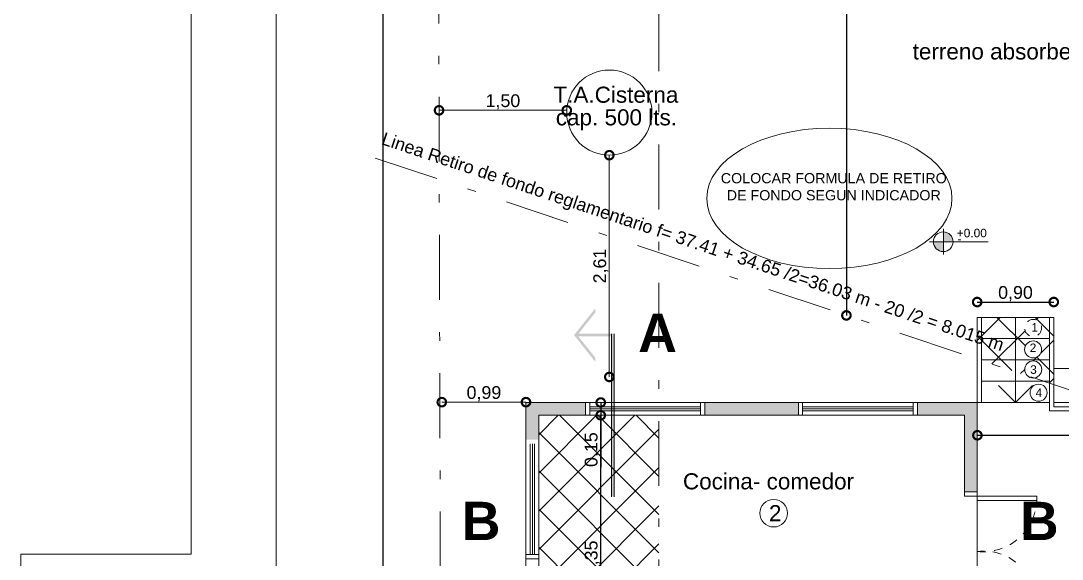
# Model space of a CAD drawing. Header units: millimetres. Extents: x 1162.4 to 1260.5, y 447.7 to 509.9.
# Drawn here: x 1162.46 to 1174.69, y 478.75 to 485.07 of the extents above; entities that cross this region are included whole.
import ezdxf

# ---------------------------------------------------------------- set-up
doc = ezdxf.new("R2010")
doc.units = ezdxf.units.MM
for name, pattern in [('DOT', [4, 2, -2]), ('JIS_02_0.7', [1.35, 0.75, -0.6]), ('TRAZO_Y_PUNTOX2', [50.8, 25.4, -12.7, 0, -12.7])]:
    doc.linetypes.add(name, pattern=pattern)
for name, color, linetype, lineweight in [('0-MAMPOSTERIA- 9', 7, 'Continuous', 5), ('cotas', 9, 'Continuous', 15), ('DT', 2, 'Continuous', 25), ('observ.', 7, 'Continuous', 5), ('Recuadro', 3, 'Continuous', 80)]:
    doc.layers.add(name, color=color, linetype=linetype, lineweight=lineweight)
doc.layers.add('cortes', color=7, linetype='Continuous')
doc.layers.add('eje medianero', color=3, linetype='Continuous')
doc.styles.add('ARIAL', font='arial.ttf', dxfattribs={"height": 0.11})
doc.styles.get("Standard").update_dxf_attribs({"font": 'arial.ttf'})
doc.styles.add('style1', font='arial.ttf')
doc.styles.add('style2', font='')
doc.styles.get('style2').set_extended_font_data('Arial', bold=True)
doc.dimstyles.new('cota 1', dxfattribs={"dimtxt": 0.15, "dimasz": 0.2, "dimexe": 0.08, "dimexo": 0.3, "dimgap": 0.009, "dimtad": 1, "dimzin": 1, "dimtxsty": 'Standard', "dimblk": 'DOTSMALL', "dimcen": 0.15, "dimse1": 1, "dimse2": 1, "dimclrd": 256, "dimadec": 0, "dimazin": 0, "dimtfac": 1, "dimtmove": 0, "dimatfit": 3, "dimfxl": 1.25, "dimlwd": -1, "dimlwe": -1, "dimarcsym": 0})

# ---------------------------------------------------------------- blocks, each defined once
blk = doc.blocks.new('_DOTSMALL')
at = {"color": 0, "linetype": 'ByBlock', "const_width": 0.5}
blk.add_lwpolyline([(-0.0625, 0, 1), (0.0625, 0, 1)], format="xyb", close=True, dxfattribs=at)
blk = doc.blocks.new('*D282')
at = {"layer": 'cortes'}
blk.add_line((1169.271, 477.086), (1169.271, 480.436), dxfattribs=at)
at = {"layer": 'Defpoints', "color": 0}
for p in [(1169.143, 480.436), (1169.271, 480.436), (1169.271, 477.086)]:
    blk.add_point(p, dxfattribs=at)
at = {"layer": 'cortes', "xscale": 0.2, "yscale": 0.2, "zscale": 0.2}
for p, rotation in [((1169.271, 480.436), 90), ((1169.271, 477.086), 270)]:
    blk.add_blockref('_DOTSMALL', p, dxfattribs=dict(at, rotation=rotation))
at = {"layer": 'cortes', "color": 0, "lineweight": 0, "insert": (1169.172, 478.761), "char_height": 0.15, "attachment_point": 5, "rotation": 90}
blk.add_mtext('3,35', dxfattribs=at)
blk = doc.blocks.new('*D285')
at = {"layer": 'cortes'}
for p, q in [((1169.271, 480.586), (1169.271, 480.436)), ((1169.271, 480.436), (1169.271, 479.827))]:
    blk.add_line(p, q, dxfattribs=at)
at = {"layer": 'Defpoints', "color": 0}
for p in [(1169.093, 480.586), (1169.093, 480.436), (1169.271, 480.436)]:
    blk.add_point(p, dxfattribs=at)
at = {"layer": 'cortes', "xscale": 0.2, "yscale": 0.2, "zscale": 0.2}
for p, rotation in [((1169.271, 480.586), 90), ((1169.271, 480.436), 270)]:
    blk.add_blockref('_DOTSMALL', p, dxfattribs=dict(at, rotation=rotation))
at = {"layer": 'cortes', "color": 0, "lineweight": 0, "insert": (1169.172, 480.032), "char_height": 0.15, "attachment_point": 5, "rotation": 90}
blk.add_mtext('0,15', dxfattribs=at)
blk = doc.blocks.new('*D292')
at = {"layer": 'cortes'}
blk.add_line((1166.717, 453.618), (1166.717, 491.228), dxfattribs=at)
at = {"layer": 'Defpoints', "color": 0}
for p in [(1166.717, 491.228), (1167.353, 491.228), (1167.455, 453.618)]:
    blk.add_point(p, dxfattribs=at)
at = {"layer": 'cortes', "xscale": 0.2, "yscale": 0.2, "zscale": 0.2}
for p, rotation in [((1166.717, 491.228), 90), ((1166.717, 453.618), 270)]:
    blk.add_blockref('_DOTSMALL', p, dxfattribs=dict(at, rotation=rotation))
at = {"layer": 'cortes', "color": 0, "lineweight": 0, "insert": (1166.618, 472.423), "char_height": 0.15, "attachment_point": 5, "rotation": 90}
blk.add_mtext('37,61', dxfattribs=at)
blk = doc.blocks.new('*D298')
at = {"layer": 'cortes'}
blk.add_line((1173.693, 481.766), (1174.593, 481.766), dxfattribs=at)
at = {"layer": 'Defpoints', "color": 0}
for p in [(1174.593, 481.766), (1173.693, 481.586), (1174.593, 481.586)]:
    blk.add_point(p, dxfattribs=at)
at = {"layer": 'cortes', "xscale": 0.2, "yscale": 0.2, "zscale": 0.2, "rotation": 180}
blk.add_blockref('_DOTSMALL', (1173.693, 481.766), dxfattribs=at)
at = {"layer": 'cortes', "xscale": 0.2, "yscale": 0.2, "zscale": 0.2}
blk.add_blockref('_DOTSMALL', (1174.593, 481.766), dxfattribs=at)
at = {"layer": 'cortes', "color": 0, "lineweight": 0, "insert": (1174.143, 481.865), "char_height": 0.15, "attachment_point": 5}
blk.add_mtext('0,90', dxfattribs=at)
blk = doc.blocks.new('*D305')
at = {"layer": 'cortes'}
blk.add_line((1172.157, 489.624), (1172.157, 481.609), dxfattribs=at)
at = {"layer": 'Defpoints', "color": 0}
for p in [(1172.157, 489.624), (1172.157, 481.609), (1172.157, 481.609)]:
    blk.add_point(p, dxfattribs=at)
at = {"layer": 'cortes', "xscale": 0.1999999999999999, "yscale": 0.1999999999999999, "zscale": 0.1999999999999999}
for p, rotation in [((1172.157, 489.624), 90), ((1172.157, 481.609), 270)]:
    blk.add_blockref('_DOTSMALL', p, dxfattribs=dict(at, rotation=rotation))
at = {"layer": 'cortes', "color": 0, "lineweight": 0, "insert": (1172.06, 485.617), "char_height": 0.15, "attachment_point": 5, "rotation": 90}
blk.add_mtext('8,02', dxfattribs=at)
blk = doc.blocks.new('*D310')
at = {"layer": 'cortes'}
blk.add_line((1173.696, 480.201), (1177.205, 480.201), dxfattribs=at)
at = {"layer": 'Defpoints', "color": 0}
for p in [(1173.696, 480.212), (1177.205, 480.212), (1177.205, 480.201)]:
    blk.add_point(p, dxfattribs=at)
at = {"layer": 'cortes', "xscale": 0.1999999999999999, "yscale": 0.1999999999999999, "zscale": 0.1999999999999999, "rotation": 180}
blk.add_blockref('_DOTSMALL', (1173.696, 480.201), dxfattribs=at)
at = {"layer": 'cortes', "xscale": 0.1999999999999999, "yscale": 0.1999999999999999, "zscale": 0.1999999999999999}
blk.add_blockref('_DOTSMALL', (1177.205, 480.201), dxfattribs=at)
at = {"layer": 'cortes', "color": 0, "lineweight": 0, "insert": (1175.451, 480.298), "char_height": 0.15, "attachment_point": 5}
blk.add_mtext('3,51', dxfattribs=at)
blk = doc.blocks.new('*D311')
at = {"layer": 'cortes'}
blk.add_line((1166.717, 453.606), (1166.717, 491.216), dxfattribs=at)
at = {"layer": 'Defpoints', "color": 0}
for p in [(1166.717, 491.216), (1167.353, 491.216), (1167.455, 453.606)]:
    blk.add_point(p, dxfattribs=at)
at = {"layer": 'cortes', "xscale": 0.2, "yscale": 0.2, "zscale": 0.2}
for p, rotation in [((1166.717, 491.216), 90), ((1166.717, 453.606), 270)]:
    blk.add_blockref('_DOTSMALL', p, dxfattribs=dict(at, rotation=rotation))
at = {"layer": 'cortes', "color": 0, "lineweight": 0, "insert": (1166.618, 472.411), "char_height": 0.15, "attachment_point": 5, "rotation": 90}
blk.add_mtext('37,61', dxfattribs=at)
blk = doc.blocks.new('*D351')
at = {"layer": '0-MAMPOSTERIA- 9', "ltscale": 0.05}
blk.add_line((1168.393, 480.59), (1167.404, 480.59), dxfattribs=at)
at = {"layer": 'Defpoints', "color": 0, "linetype": 'Continuous', "ltscale": 0.05}
for p in [(1167.404, 480.59), (1168.393, 480.586), (1167.404, 472.033)]:
    blk.add_point(p, dxfattribs=at)
at = {"layer": '0-MAMPOSTERIA- 9', "linetype": 'Continuous', "ltscale": 0.05, "xscale": 0.2, "yscale": 0.2, "zscale": 0.2, "rotation": 180}
blk.add_blockref('_DOTSMALL', (1167.404, 480.59), dxfattribs=at)
at = {"layer": '0-MAMPOSTERIA- 9', "linetype": 'Continuous', "ltscale": 0.05, "xscale": 0.2, "yscale": 0.2, "zscale": 0.2}
blk.add_blockref('_DOTSMALL', (1168.393, 480.59), dxfattribs=at)
at = {"layer": '0-MAMPOSTERIA- 9', "color": 0, "linetype": 'Continuous', "lineweight": 0, "ltscale": 0.05, "insert": (1167.899, 480.689), "char_height": 0.15, "attachment_point": 5}
blk.add_mtext('0,99', dxfattribs=at)
blk = doc.blocks.new('*D353')
at = {"layer": '0-MAMPOSTERIA- 9', "ltscale": 0.05}
blk.add_line((1169.372, 483.491), (1169.372, 480.886), dxfattribs=at)
at = {"layer": 'Defpoints', "color": 0, "linetype": 'Continuous', "ltscale": 0.05}
for p in [(1169.628, 483.491), (1169.372, 480.886), (1169.628, 480.886)]:
    blk.add_point(p, dxfattribs=at)
at = {"layer": '0-MAMPOSTERIA- 9', "linetype": 'Continuous', "ltscale": 0.05, "xscale": 0.2, "yscale": 0.2, "zscale": 0.2}
for p, rotation in [((1169.372, 483.491), 90), ((1169.372, 480.886), 270)]:
    blk.add_blockref('_DOTSMALL', p, dxfattribs=dict(at, rotation=rotation))
at = {"layer": '0-MAMPOSTERIA- 9', "color": 0, "linetype": 'Continuous', "lineweight": 0, "ltscale": 0.05, "insert": (1169.273, 482.189), "char_height": 0.15, "attachment_point": 5, "rotation": 90}
blk.add_mtext('2,61', dxfattribs=at)
blk = doc.blocks.new('*D354')
at = {"layer": '0-MAMPOSTERIA- 9', "ltscale": 0.05}
blk.add_line((1168.872, 484.018), (1167.372, 484.018), dxfattribs=at)
at = {"layer": 'Defpoints', "color": 0, "linetype": 'Continuous', "ltscale": 0.05}
for p in [(1167.372, 484.018), (1167.372, 483.991), (1168.872, 483.991)]:
    blk.add_point(p, dxfattribs=at)
at = {"layer": '0-MAMPOSTERIA- 9', "linetype": 'Continuous', "ltscale": 0.05, "xscale": 0.2, "yscale": 0.2, "zscale": 0.2, "rotation": 180}
blk.add_blockref('_DOTSMALL', (1167.372, 484.018), dxfattribs=at)
at = {"layer": '0-MAMPOSTERIA- 9', "linetype": 'Continuous', "ltscale": 0.05, "xscale": 0.2, "yscale": 0.2, "zscale": 0.2}
blk.add_blockref('_DOTSMALL', (1168.872, 484.018), dxfattribs=at)
at = {"layer": '0-MAMPOSTERIA- 9', "color": 0, "linetype": 'Continuous', "lineweight": 0, "ltscale": 0.05, "insert": (1168.122, 484.117), "char_height": 0.15, "attachment_point": 5}
blk.add_mtext('1,50', dxfattribs=at)

msp = doc.modelspace()

# ---------------------------------------------------------------- hatches: boundary and pattern name
at = {"layer": '0-MAMPOSTERIA- 9', "linetype": 'Continuous', "lineweight": 0, "ltscale": 0.05}
h = msp.add_hatch(dxfattribs=at)
h.set_pattern_fill('ANSI37', color=256, scale=0.1, style=0)
h.paths.add_polyline_path([(1168.54305, 480.43623), (1168.54305, 478.46123), (1168.54305, 478.13623), (1169.14305, 478.13623), (1169.14305, 477.08623), (1169.95512, 477.08623), (1169.95512, 480.43623), (1169.79305, 480.43623)])
h.paths.add_polyline_path([(1168.99305, 478.13623), (1168.71805, 478.13623), (1168.71805, 478.04873, -0.41421356), (1168.76805, 477.99873), (1168.94305, 477.99873, -0.41421356), (1168.99305, 478.04873)], flags=17)
h.paths.add_polyline_path([(1168.71805, 478.13623), (1168.59305, 478.13623), (1168.59305, 477.99873), (1168.66805, 477.99873, -0.41421356), (1168.71805, 478.04873)], flags=17)
h.paths.add_polyline_path([(1168.59305, 478.13623), (1168.54305, 478.13623), (1168.54305, 477.58623), (1168.59305, 477.58623)], flags=17)
h.paths.add_polyline_path([(1168.71805, 477.94873, -0.41421356), (1168.66805, 477.99873), (1168.59305, 477.99873), (1168.59305, 477.72373), (1168.66805, 477.72373, -0.41421356), (1168.71805, 477.77373)], flags=17)
h.paths.add_polyline_path([(1168.99305, 477.94873, -0.41421356), (1168.94305, 477.99873), (1168.76805, 477.99873, -0.41421356), (1168.71805, 477.94873), (1168.71805, 477.77373, -0.41421356), (1168.76805, 477.72373), (1168.94305, 477.72373, -0.41421356), (1168.99305, 477.77373)], flags=17)
h.paths.add_polyline_path([(1169.14305, 477.99873), (1169.04305, 477.99873, -0.41421356), (1168.99305, 477.94873), (1168.99305, 477.77373, -0.41421356), (1169.04305, 477.72373), (1169.14305, 477.72373)], flags=17)
h.paths.add_polyline_path([(1169.14305, 478.13623), (1168.99305, 478.13623), (1168.99305, 478.04873, -0.41421356), (1169.04305, 477.99873), (1169.14305, 477.99873)], flags=17)
h.paths.add_polyline_path([(1169.14305, 477.72373), (1169.04305, 477.72373, -0.41421356), (1168.99305, 477.67373), (1168.99305, 477.58623), (1169.14305, 477.58623)], flags=17)
h.paths.add_polyline_path([(1168.99305, 477.67373, -0.41421356), (1168.94305, 477.72373), (1168.76805, 477.72373, -0.41421356), (1168.71805, 477.67373), (1168.71805, 477.58623), (1168.99305, 477.58623)], flags=17)
h.paths.add_polyline_path([(1168.71805, 477.67373, -0.41421356), (1168.66805, 477.72373), (1168.59305, 477.72373), (1168.59305, 477.58623), (1168.71805, 477.58623)], flags=17)
h.paths.add_polyline_path([(1169.95512, 477.08623), (1169.14305, 477.08623), (1169.14305, 477.58623), (1168.54305, 477.58623), (1168.54305, 476.48623), (1169.95512, 476.48623)])
h.paths.add_polyline_path([(1169.95512, 476.33623), (1168.54305, 476.33623), (1168.54305, 476.28623), (1168.54305, 475.73623), (1168.54305, 472.33623), (1169.95512, 472.33623)])
h.paths.add_polyline_path([(1177.10538, 480.48623), (1175.52093, 480.48623), (1177.10538, 479.95724)], flags=16)
h.paths.add_polyline_path([(1177.15538, 480.53623), (1175.37117, 480.53623), (1175.52093, 480.48623), (1177.10538, 480.48623), (1177.10538, 479.95724), (1177.15538, 479.94055)], flags=17)
h.paths.add_polyline_path([(1177.20538, 480.58623), (1175.22141, 480.58623), (1175.37117, 480.53623), (1177.15538, 480.53623), (1177.15538, 479.94055), (1177.20538, 479.92386)])
h.paths.add_polyline_path([(1173.74305, 481.58623), (1173.69305, 481.58623), (1173.69305, 481.09649), (1173.74305, 481.0798)])
h.paths.add_polyline_path([(1174.14305, 481.58623), (1173.74305, 481.58623), (1173.74305, 481.33623), (1174.14305, 481.33623)])
h.paths.add_polyline_path([(1174.54305, 481.58623), (1174.14305, 481.58623), (1174.14305, 481.33623), (1174.54305, 481.33623)])
h.paths.add_polyline_path([(1174.25046, 481.46153, -1), (1174.45046, 481.46153, -1)], flags=16)
h.paths.add_polyline_path([(1174.59305, 481.58623), (1174.54305, 481.58623), (1174.54305, 480.81271), (1174.59305, 480.79602)])
h.paths.add_polyline_path([(1174.54305, 481.33623), (1174.14305, 481.33623), (1174.14305, 481.08623), (1174.54305, 481.08623)])
h.paths.add_polyline_path([(1174.25046, 481.20961, -1), (1174.45046, 481.20961, -1)], flags=16)
h.paths.add_polyline_path([(1174.54305, 481.08623), (1174.14305, 481.08623), (1174.14305, 480.94625), (1174.28405, 480.89918, -0.21255757), (1174.25097, 480.97349, -1), (1174.45097, 480.97349, -0.38849991), (1174.35981, 480.87389), (1174.47259, 480.83623), (1174.54305, 480.83623)])
h.paths.add_polyline_path([(1174.14305, 481.08623), (1173.74305, 481.08623), (1173.74305, 481.0798), (1174.14305, 480.94625)])
h.paths.add_polyline_path([(1174.14305, 481.33623), (1173.74305, 481.33623), (1173.74305, 481.08623), (1174.14305, 481.08623)])
h.paths.add_polyline_path([(1169.04456, 478.5284), (1169.04456, 478.99406), (1169.29985, 478.99406), (1169.29985, 478.5284)], flags=24)
h.paths.add_polyline_path([(1169.04456, 479.79897), (1169.04456, 480.26473), (1169.29985, 480.26473), (1169.29985, 479.79897)], flags=24)
h.paths.add_polyline_path([(1169.04456, 476.55417), (1169.04456, 477.01829), (1169.29985, 477.01829), (1169.29985, 476.55417)], flags=24)
h.paths.add_polyline_path([(1169.35971, 476.85458), (1169.82639, 476.85458), (1169.82639, 476.59929), (1169.35971, 476.59929)], flags=24)
h.paths.add_polyline_path([(1169.04456, 475.69897), (1169.04456, 476.16473), (1169.29985, 476.16473), (1169.29985, 475.69897)], flags=24)
h.paths.add_polyline_path([(1168.4454, 472.38781), (1168.91372, 472.38781), (1168.91372, 472.13252), (1168.4454, 472.13252)], flags=9)
h.paths.add_polyline_path([(1166.70838, 483.81166), (1174.04511, 481.36221), (1173.95909, 481.10453), (1166.62235, 483.55399)], flags=9)
h.paths.add_polyline_path([(1174.30494, 481.54305), (1174.39178, 481.54305), (1174.39178, 481.39264), (1174.30494, 481.39264)], flags=8)
h.paths.add_polyline_path([(1174.28523, 481.30328), (1174.40147, 481.30328), (1174.40147, 481.15287), (1174.28523, 481.15287)], flags=24)
at = {"layer": '0-MAMPOSTERIA- 9', "linetype": 'DOT', "lineweight": 0, "ltscale": 0.05}
for points in [[(1169.09305, 480.58623), (1168.39305, 480.58623), (1168.39305, 480.14873), (1168.54305, 480.14873), (1168.54305, 480.43623), (1169.09305, 480.43623)], [(1171.04305, 480.43623), (1171.59305, 480.43623), (1171.59305, 480.58623), (1170.49305, 480.58623), (1170.49305, 480.43623)], [(1173.54305, 480.43623), (1173.54305, 479.53623), (1173.69305, 479.53623), (1173.69305, 480.58623), (1172.99305, 480.58623), (1172.99305, 480.43623)]]:
    msp.add_hatch(color=256, dxfattribs=at).paths.add_polyline_path(points)
at = {"layer": 'cotas', "lineweight": 0, "ltscale": 0.25}
h = msp.add_hatch(color=7, dxfattribs=at)
h.paths.add_polyline_path([(1173.2988, 482.47411), (1173.17896, 482.47411, 0.4257274), (1173.2988, 482.35887)])
h.paths.add_polyline_path([(1173.2988, 482.58934), (1173.2988, 482.47411), (1173.40961, 482.47411, 0.40279271)])
at = {"layer": 'cotas', "lineweight": 0, "ltscale": 0.1}
msp.add_hatch(color=7, dxfattribs=at).paths.add_polyline_path([(1168.95811, 481.3778), (1169.20811, 481.0628), (1169.20811, 481.11106), (1169.00832, 481.3628), (1169.42811, 481.3628), (1169.42811, 481.3928), (1169.00832, 481.3928), (1169.20811, 481.64455), (1169.20811, 481.6928)])
at = {"layer": 'cotas', "linetype": 'TRAZO_Y_PUNTOX2', "lineweight": 0}
h = msp.add_hatch(color=7, dxfattribs=at)
h.paths.add_polyline_path([(1169.39811, 480.39829), (1169.39811, 480.59829), (1169.42811, 480.59829), (1169.42811, 480.39829)])
h.paths.add_polyline_path([(1169.39811, 479.47966), (1169.39811, 480.39829), (1169.42811, 480.39829), (1169.42811, 479.47966)])
h.paths.add_polyline_path([(1169.39811, 481.3928), (1169.42811, 481.3928), (1169.42811, 480.59829), (1169.39811, 480.59829)])

# ---------------------------------------------------------------- linework, layer by layer
at = {"lineweight": 0, "ltscale": 0.1}
msp.add_circle((1171.30263, 479.28546), 0.16196, dxfattribs=at)
at = {"layer": '0-MAMPOSTERIA- 9', "lineweight": 0, "ltscale": 0.05}
msp.add_circle((1169.37214, 483.99124), 0.5, dxfattribs=at)
at = {"layer": 'cortes', "lineweight": 0}
for p, q in [((1172.15718, 489.62426), (1172.15718, 481.60926)), ((1173.69305, 481.58623), (1173.69305, 480.58623)), ((1173.69305, 481.58623), (1174.59305, 481.58623)), ((1173.74305, 481.58623), (1173.74305, 480.58623)), ((1174.14305, 481.58623), (1174.14305, 480.58623)), ((1174.54305, 480.48623), (1174.54305, 481.58623)), ((1174.59305, 480.53623), (1174.59305, 481.58623)), ((1173.74305, 481.33623), (1174.54305, 481.33623)), ((1173.74305, 481.08623), (1174.54305, 481.08623)), ((1175.23489, 480.98586), (1174.59305, 480.98586)), ((1173.74305, 480.83623), (1174.54305, 480.83623)), ((1174.14305, 480.58623), (1173.94305, 480.78623)), ((1174.14305, 480.58623), (1174.34305, 480.78623)), ((1168.39305, 472.18623), (1168.39305, 480.58623)), ((1168.39305, 480.58623), (1173.69305, 480.58623)), ((1169.09305, 480.43623), (1169.09305, 480.58623)), ((1169.14305, 480.43623), (1169.14305, 480.58623)), ((1169.14305, 480.53623), (1170.44305, 480.53623)), ((1169.14305, 480.51123), (1170.44305, 480.51123)), ((1169.14305, 480.48623), (1170.44305, 480.48623)), ((1170.44305, 480.43623), (1170.44305, 480.58623)), ((1170.49305, 480.43623), (1170.49305, 480.58623)), ((1170.49305, 480.43623), (1170.49305, 480.58623)), ((1171.59305, 480.43623), (1171.59305, 480.58623)), ((1171.64305, 480.43623), (1171.64305, 480.58623)), ((1171.64305, 480.53623), (1172.94305, 480.53623)), ((1171.64305, 480.51123), (1172.94305, 480.51123)), ((1171.64305, 480.48623), (1172.94305, 480.48623)), ((1172.94305, 480.43623), (1172.94305, 480.58623)), ((1172.99305, 480.43623), (1172.99305, 480.58623)), ((1173.69305, 480.58623), (1173.69305, 479.43623)), ((1174.54305, 480.58623), (1173.69305, 480.58623)), ((1174.14305, 480.58623), (1174.34305, 480.58623)), ((1177.10538, 480.48623), (1174.54305, 480.48623)), ((1177.20538, 480.58623), (1174.59305, 480.58623)), ((1177.15538, 480.53623), (1174.59305, 480.53623)), ((1168.54305, 476.48623), (1168.54305, 480.43623)), ((1168.54305, 480.43623), (1173.54305, 480.43623)), ((1168.54305, 478.46123), (1168.54305, 480.43623)), ((1168.54305, 480.43623), (1171.04305, 480.43623)), ((1169.79305, 480.43623), (1170.49305, 480.43623)), ((1171.04305, 480.43623), (1173.54305, 480.43623)), ((1172.29305, 480.43623), (1171.59305, 480.43623)), ((1171.59305, 480.43623), (1172.99305, 480.43623)), ((1173.54305, 480.43623), (1173.54305, 479.48623)), ((1168.44305, 478.79873), (1168.44305, 480.09873)), ((1168.46805, 478.79873), (1168.46805, 480.09873)), ((1168.49305, 478.79873), (1168.49305, 480.09873)), ((1173.69305, 479.53623), (1173.54305, 479.53623)), ((1173.69305, 479.48623), (1173.69305, 479.53623)), ((1168.54305, 479.44873), (1168.54305, 478.74873)), ((1173.69305, 479.48623), (1173.54305, 479.48623)), ((1173.69305, 479.48623), (1174.39305, 479.48623)), ((1173.69305, 479.43623), (1173.69305, 479.48623)), ((1173.69305, 478.23623), (1173.69305, 479.48623)), ((1173.69305, 479.43623), (1174.39305, 479.43623)), ((1174.39305, 479.43623), (1174.39305, 479.48623)), ((1162.45921, 478.80332), (1164.45921, 478.80332)), ((1168.54305, 478.79873), (1168.39305, 478.79873)), ((1168.54305, 478.74873), (1168.39305, 478.74873)), ((1168.54305, 478.74873), (1168.39305, 478.74873))]:
    msp.add_line(p, q, dxfattribs=at)
at = {"layer": 'cortes', "linetype": 'JIS_02_0.7', "lineweight": 0, "ltscale": 0.01}
msp.add_circle((1174.35046, 481.46153), 0.1, dxfattribs=at)
at = {"layer": 'cortes', "linetype": 'Continuous', "lineweight": 0, "ltscale": 0.01}
for centre in [(1174.35046, 481.20961), (1174.35097, 480.97349), (1174.41436, 480.70121)]:
    msp.add_circle(centre, 0.1, dxfattribs=at)
at = {"layer": 'cortes', "linetype": 'JIS_02_0.7', "lineweight": 0, "ltscale": 0.01}
for centre, start, end in [((1173.76448, 479.46123), 263.480198, 2.277609), ((1173.76448, 478.21123), 357.722391, 96.519802)]:
    msp.add_arc(centre, 0.62907, start, end, dxfattribs=at)
at = {"layer": 'cotas', "color": 7, "lineweight": 0, "ltscale": 0.25}
for p, q in [((1173.2988, 482.62479), (1173.2988, 482.32614)), ((1173.13309, 482.47411), (1173.821, 482.47411))]:
    msp.add_line(p, q, dxfattribs=at)
at = {"layer": 'cotas', "linetype": 'TRAZO_Y_PUNTOX2', "lineweight": 0}
for p, q in [((1169.39811, 481.3928), (1169.39811, 479.47966)), ((1169.42811, 481.3928), (1169.42811, 479.47966)), ((1169.42811, 481.3928), (1169.42811, 479.47966))]:
    msp.add_line(p, q, dxfattribs=at)
at = {"layer": 'cotas', "color": 7, "linetype": 'TRAZO_Y_PUNTOX2', "lineweight": 0}
msp.add_line((1169.42811, 479.47966), (1169.42811, 481.3928), dxfattribs=at)
at = {"layer": 'cotas', "color": 7, "lineweight": 0, "ltscale": 0.01}
msp.add_circle((1173.29428, 482.47411), 0.11532, dxfattribs=at)
at = {"layer": 'DT', "color": 0, "lineweight": 0}
for p in [(1165.45921, 508.80332), (1165.45921, 494.76686), (1165.45921, 494.76686), (1165.45921, 493.80332)]:
    msp.add_line(p, (1165.45921, 448.80332), dxfattribs=at)
at = {"layer": 'eje medianero', "color": 0, "linetype": 'TRAZO_Y_PUNTOX2', "lineweight": 0, "ltscale": 0.03}
for p, q in [((1167.35005, 492.29751), (1167.45785, 451.76854)), ((1169.95512, 453.62106), (1169.95512, 492.25573)), ((1166.62316, 483.45686), (1178.31376, 479.55381))]:
    msp.add_line(p, q, dxfattribs=at)
at = {"layer": 'observ.', "color": 1, "linetype": 'Continuous', "lineweight": 0, "ltscale": 0.05, "extrusion": (0, 0, -1)}
msp.add_ellipse((1171.9566, 482.98312), major_axis=(1.44062, 0), ratio=0.57229038, dxfattribs=at)
at = {"layer": 'Recuadro', "color": 0, "lineweight": 0}
for p, q in [((1164.45921, 478.80332), (1164.46299, 509.89214)), ((1162.45921, 447.80332), (1162.45921, 478.80332))]:
    msp.add_line(p, q, dxfattribs=at)

# ---------------------------------------------------------------- texts
at = {"lineweight": 0}
for s, height, p in [('terreno absorbente', 0.1889905, (1172.93521, 484.61523)), ('T.A.Cisterna ', 0.1889905, (1168.71608, 484.10675)), ('Cocina- comedor', 0.1889905, (1170.23671, 479.56544)), ('2', 0.18899, (1171.24724, 479.19129))]:
    msp.add_text(s, height=height, dxfattribs=at).set_placement(p)
at = {"layer": '0-MAMPOSTERIA- 9', "linetype": 'Continuous', "lineweight": 0, "insert": (1168.74348, 484.02996), "char_height": 0.1889905, "width": 1.4598741, "attachment_point": 1, "style": 'ARIAL'}
msp.add_mtext('cap. 500 lts.', dxfattribs=at)
at = {"layer": 'cortes', "lineweight": 0, "insert": (1166.73207, 483.76422), "char_height": 0.15, "width": 7.9093781, "attachment_point": 1, "rotation": 341.537822}
msp.add_mtext('Linea Retiro de fondo reglamentario f= 37.41 + 34.65 /2=36.03 m - 20 /2 = 8.015 m', dxfattribs=at)
at = {"layer": 'cortes', "color": 1, "linetype": 'Continuous', "lineweight": 0, "ltscale": 0.05, "insert": (1170.68097, 483.28086), "char_height": 0.12, "width": 2.6399852, "attachment_point": 1, "style": 'style1'}
msp.add_mtext('\\pi0.00064743;COLOCAR FORMULA DE RETIRO \\P\\pi0.070143;DE FONDO SEGUN INDICADOR ', dxfattribs=at)
at = {"layer": 'cortes', "lineweight": 0, "char_height": 0.1, "width": 0.0742738, "attachment_point": 1}
for s, insert in [('1', (1174.32994, 481.51805)), ('2', (1174.31023, 481.27828)), ('3', (1174.31553, 481.02269)), ('4', (1174.37893, 480.75041))]:
    msp.add_mtext(s, dxfattribs=dict(at, insert=insert))
at = {"layer": 'cotas', "color": 7, "linetype": 'TRAZO_Y_PUNTOX2', "lineweight": 0, "style": 'style2'}
for s, p in [('A', (1169.71174, 481.18088)), ('B', (1167.63934, 478.96937)), ('B', (1174.19551, 478.96937))]:
    msp.add_text(s, height=0.45, dxfattribs=at).set_placement(p)
at = {"layer": 'cotas', "color": 7, "lineweight": 0, "ltscale": 0.25, "char_height": 0.1, "attachment_point": 5}
for s, insert in [('+0.00', (1173.63023, 482.57611)), ('-', (1173.48676, 482.50638))]:
    msp.add_mtext(s, dxfattribs=dict(at, insert=insert))

# ---------------------------------------------------------------- dimensions: what is measured, and where the dimension line sits
at = {"layer": '0-MAMPOSTERIA- 9', "color": 0, "linetype": 'Continuous', "lineweight": 0, "ltscale": 0.05}
dim = msp.add_linear_dim(base=(1167.37214, 484.0182), p1=(1168.87214, 483.99124), p2=(1167.37214, 483.99124), dimstyle='cota 1', override={"dimfxl": 0.1}, dxfattribs=at)
dim.commit()
dim.dimension.update_dxf_attribs({"geometry": '*D354', "text_midpoint": (1168.12214, 484.11734)})
dim = msp.add_linear_dim(base=(1169.37214, 480.88623), p1=(1169.62813, 483.49124), p2=(1169.62813, 480.88623), angle=90, dimstyle='cota 1', override={"dimfxl": 0.1}, dxfattribs=at)
dim.commit()
dim.dimension.update_dxf_attribs({"geometry": '*D353', "text_midpoint": (1169.273, 482.18874)})
at = {"layer": '0-MAMPOSTERIA- 9', "linetype": 'Continuous', "lineweight": 0, "ltscale": 0.05}
dim = msp.add_linear_dim(base=(1167.40395, 480.59014), p1=(1168.39305, 480.58623), p2=(1167.40395, 472.03303), dimstyle='cota 1', override={"dimfxl": 0.1}, dxfattribs=at)
dim.commit()
dim.dimension.update_dxf_attribs({"geometry": '*D351', "text_midpoint": (1167.8985, 480.68929)})
at = {"layer": 'cortes', "lineweight": 0}
for base, p1, p2, override, picture, middle in [((1166.71676, 491.22824), (1167.45512, 453.61838), (1167.35286, 491.22824), {"dimfxl": 0.1}, '*D292', (1166.61761, 472.42331)), ((1166.71676, 491.21574), (1167.45512, 453.60588), (1167.35286, 491.21574), {"dimfxl": 0.1}, '*D311', (1166.61761, 472.41081)), ((1172.1571756191, 481.6092604469), (1172.1571756191, 489.6242604469), (1172.1571756191, 481.6092604469), {"dimasz": 0.2, "dimexo": 0.1, "dimgap": 0.007, "dimcen": 0.205, "dimtix": 1, "dimfxl": 0.1}, '*D305', (1172.0600323722, 485.6167604469)), ((1169.27135, 480.43623), (1169.09305, 480.58623), (1169.09305, 480.43623), {"dimfxl": 0.1}, '*D285', (1169.17221, 480.03185)), ((1169.27135, 480.43623), (1169.27135, 477.08623), (1169.14305, 480.43623), {"dimfxl": 0.1}, '*D282', (1169.17221, 478.76123))]:
    dim = msp.add_linear_dim(base=base, p1=p1, p2=p2, angle=90, dimstyle='cota 1', override=override, dxfattribs=at)
    dim.commit()
    dim.dimension.update_dxf_attribs({"geometry": picture, "text_midpoint": middle})
for base, p1, p2, override, picture, middle in [((1174.59305, 481.76579), (1173.69305, 481.58623), (1174.59305, 481.58623), {"dimtix": 1, "dimfxl": 0.1}, '*D298', (1174.14305, 481.86493)), ((1177.20515, 480.20073), (1173.69638, 480.21152), (1177.20515, 480.21152), {"dimasz": 0.2, "dimexo": 0.1, "dimgap": 0.007, "dimcen": 0.205, "dimtix": 1, "dimfxl": 0.1}, '*D310', (1175.45076, 480.29787))]:
    dim = msp.add_linear_dim(base=base, p1=p1, p2=p2, dimstyle='cota 1', override=override, dxfattribs=at)
    dim.commit()
    dim.dimension.update_dxf_attribs({"geometry": picture, "text_midpoint": middle})

doc.saveas('drawing.dxf')
